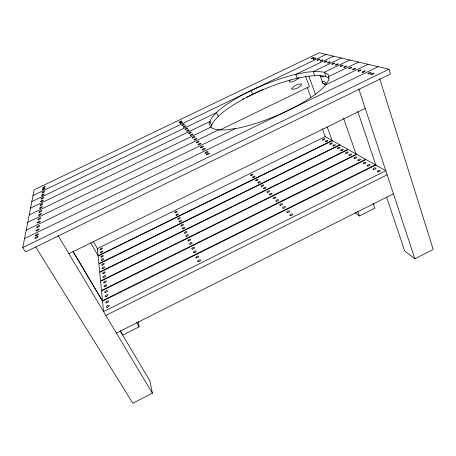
<?xml version="1.0" encoding="UTF-8"?>
<svg xmlns="http://www.w3.org/2000/svg" width="456" height="456" viewBox="0 0 456 456"><rect width="100%" height="100%" fill="white"/><g stroke="black" fill="none" stroke-linecap="round" stroke-linejoin="round"><path stroke-width="0.68" d="M22.8 247.551L34.143 189.833L319.194 52.771L388.968 69.232L390.427 74.014L25.57 251.94L22.8 247.551L388.968 69.232M210.883 127.235L213.374 121.706L219.364 115.248A64.632 17.043 -22.7 0 1 294.81 78.842L307.447 76.266L318.071 75.411L325.886 76.431L329.107 78.654M290.187 80.039L289.144 81.31L289.423 82.057C292.849 82.262 296.212 80.273 298.663 78.01M120.19 330.874L149.933 380.92L152.395 393.197L132.793 403.229L35.779 247.066M386.545 196.998L404.666 250.937L414.892 258.826L433.2 249.455L379.671 78.689M138.043 321.56L139.097 326.832L122.744 335.063L120.202 330.788M354.95 212.559L359.391 215.984L374.843 208.21L373.207 203.513M116.4 333.068L393.437 193.84M105.849 315.438L387.161 174.825M68.884 253.69L365.227 108.374M219.61 130.125L309.356 86.651L305.554 76.203M26.22 230.143L235.849 128.449M325.424 84.993L368.072 64.302M24.573 238.539L378.161 66.684M298.52 77.725L297.244 78.346L295.779 74.391L333.587 56.162M30.552 208.101L209.902 121.518L211.664 125.503M341.43 58.015L313.283 71.603L314.737 75.679M29.201 214.975L210.478 127.327L215.95 129.681L225.429 129.983L238.425 128.068A64.82 16.672 -22.8 0 0 324.575 86.264L328.839 79.857L328.685 75.103L324.421 72.236L316.612 71.307L305.993 72.253L293.345 74.904A64.82 16.672 -22.8 0 0 217.683 111.372L211.641 117.773L209.105 123.228L210.478 127.327M349.758 59.981L324.421 72.236L325.886 76.431M27.765 222.311L218.834 129.772M328.73 76.545L358.621 62.073M33.02 195.567L326.188 54.418M242.364 99.34L243.646 98.724M246.856 97.179L262.867 89.456M31.823 201.649L216.52 112.603L218.213 116.491M325.595 84.36L322.928 83.414L320.112 75.439M319.975 75.462L322.597 76.939L323.657 76.665L323.68 75.998M57.975 235.461L152.395 393.197M73.348 251.957L102.765 301.456M73.028 251.53L102.777 301.576M90.727 242.962L98.2 255.913M136.612 322.517L139.097 326.832M93.252 241.389L97.835 249.375M251.085 90.579L252.63 94.392M307.293 87.558L310.935 97.527M322.341 128.757L325.259 136.732M308.889 76.249L315.409 94.301M327.254 127.064L332.327 141.103M357.698 211.305L359.391 215.984M343.573 118.281L356.176 154.521M357.772 111.372L376.12 165.984M358.786 88.863L414.892 258.826M291.863 88.549L292.142 89.29C295.705 89.393 299.501 87.432 301.701 84.668L301.427 83.927C297.871 83.819 294.069 85.779 291.863 88.549M322.096 81.453L322.284 82.496L323.583 83.739L325.248 84.463L326.314 84.235L326.131 83.174L324.809 81.915L323.133 81.208L322.096 81.453M385.793 170.681L103.546 311.596L102.526 301.154L375.818 165.072L385.793 170.681M375.356 164.81L102.48 300.675L101.523 290.934L366.02 159.566L375.356 164.81M356.432 154.174L100.548 280.953L99.71 272.409L348.213 149.551L356.432 154.174M356.837 154.402L100.588 281.369L101.483 290.483L365.592 159.321L356.837 154.402M339.737 144.791L98.855 263.614L98.114 256.061L332.447 140.687L339.737 144.791M340.096 144.991L98.889 263.984L99.676 272.015L347.837 149.34L340.096 144.991M325.219 136.623L97.384 248.588L98.08 255.708L332.105 140.499L325.219 136.623M333.421 146.011A1.385 0.484 -20.5 0 0 335.325 144.922A1.385 0.484 -20.5 0 0 333.319 145.162A1.385 0.484 -20.5 0 0 333.421 146.011M330.167 144.238A1.368 0.473 -20.6 0 0 332.219 143.23A1.368 0.473 -20.6 0 0 330.429 143.292A1.368 0.473 -20.6 0 0 330.167 144.238M256.255 180.764A1.357 0.49 -23.3 0 0 258.107 179.607A1.357 0.49 -23.3 0 0 256.181 179.886A1.357 0.49 -23.3 0 0 256.255 180.764M258.358 183.021A1.374 0.502 -23.2 0 0 260.342 181.893A1.374 0.502 -23.2 0 0 258.506 182.041A1.374 0.502 -23.2 0 0 258.358 183.021M178.524 219.148A1.368 0.496 -26.3 0 0 180.177 217.848A1.368 0.496 -26.3 0 0 178.148 218.373A1.368 0.496 -26.3 0 0 178.524 219.148M179.692 221.912A1.385 0.507 -26.4 0 0 181.505 220.618A1.385 0.507 -26.4 0 0 179.539 221.012A1.385 0.507 -26.4 0 0 179.692 221.912M101.506 257.093A1.408 0.496 -29.2 0 0 103.33 255.708A1.408 0.496 -29.2 0 0 101.397 256.175A1.408 0.496 -29.2 0 0 101.506 257.093M101.745 260.342A1.425 0.507 -29.3 0 0 103.706 258.974A1.425 0.507 -29.3 0 0 101.865 259.299A1.425 0.507 -29.3 0 0 101.745 260.342M349.615 155.416A1.476 0.541 -19.8 0 0 351.627 154.248A1.476 0.541 -19.8 0 0 349.45 154.476A1.476 0.541 -19.8 0 0 349.615 155.416M345.956 153.41A1.453 0.53 -20 0 0 348.127 152.332A1.453 0.53 -20 0 0 346.178 152.378A1.453 0.53 -20 0 0 345.956 153.41M270.003 194.837A1.459 0.564 -22.9 0 0 272.101 193.623A1.459 0.564 -22.9 0 0 270.123 193.749A1.459 0.564 -22.9 0 0 270.003 194.837M267.626 192.29A1.442 0.547 -23 0 0 269.576 191.041A1.442 0.547 -23 0 0 267.507 191.315A1.442 0.547 -23 0 0 267.626 192.29M186.481 236.311A1.476 0.576 -26.5 0 0 188.391 234.908A1.476 0.576 -26.5 0 0 186.287 235.302A1.476 0.576 -26.5 0 0 186.481 236.311M185.153 233.193A1.453 0.559 -26.5 0 0 186.897 231.785A1.453 0.559 -26.5 0 0 184.731 232.315A1.453 0.559 -26.5 0 0 185.153 233.193M103.934 277.265A1.522 0.576 -29.9 0 0 105.667 275.703A1.522 0.576 -29.9 0 0 103.444 276.399A1.522 0.576 -29.9 0 0 103.934 277.265M103.335 273.668A1.499 0.559 -29.8 0 0 105.268 272.164A1.499 0.559 -29.8 0 0 103.21 272.637A1.499 0.559 -29.8 0 0 103.335 273.668M358.49 160.563A1.522 0.576 -19.4 0 0 360.559 159.355A1.522 0.576 -19.4 0 0 358.291 159.583A1.522 0.576 -19.4 0 0 358.49 160.563M354.597 158.431A1.505 0.559 -19.6 0 0 356.837 157.32A1.505 0.559 -19.6 0 0 354.796 157.349A1.505 0.559 -19.6 0 0 354.597 158.431M276.393 201.313A1.505 0.598 -22.7 0 0 278.553 200.059A1.505 0.598 -22.7 0 0 276.49 200.173A1.505 0.598 -22.7 0 0 276.393 201.313M273.856 198.605A1.488 0.587 -22.8 0 0 275.863 197.311A1.488 0.587 -22.8 0 0 273.708 197.573A1.488 0.587 -22.8 0 0 273.856 198.605M190.203 244.216A1.522 0.616 -26.6 0 0 192.175 242.757A1.522 0.616 -26.6 0 0 189.998 243.139A1.522 0.616 -26.6 0 0 190.203 244.216M188.784 240.893A1.505 0.598 -26.6 0 0 190.579 239.423A1.505 0.598 -26.6 0 0 188.334 239.959A1.505 0.598 -26.6 0 0 188.784 240.893M104.338 282.766A1.55 0.598 -30.1 0 0 106.334 281.192A1.55 0.598 -30.1 0 0 104.207 281.665A1.55 0.598 -30.1 0 0 104.338 282.766M104.971 286.607A1.573 0.61 -30.2 0 0 106.761 284.966A1.573 0.61 -30.2 0 0 104.464 285.678A1.573 0.61 -30.2 0 0 104.971 286.607M373.635 169.489A1.613 0.638 -18.7 0 0 376.012 168.298A1.613 0.638 -18.7 0 0 373.777 168.298A1.613 0.638 -18.7 0 0 373.635 169.489M378.064 171.929A1.636 0.655 -18.5 0 0 380.253 170.624A1.636 0.655 -18.5 0 0 377.773 170.835A1.636 0.655 -18.5 0 0 378.064 171.929M287.594 212.524A1.59 0.667 -22.3 0 0 289.72 211.122A1.59 0.667 -22.3 0 0 287.383 211.367A1.59 0.667 -22.3 0 0 287.594 212.524M290.495 215.62A1.613 0.684 -22.2 0 0 292.792 214.257A1.613 0.684 -22.2 0 0 290.546 214.337A1.613 0.684 -22.2 0 0 290.495 215.62M196.81 257.891A1.607 0.684 -26.7 0 0 198.708 256.283A1.607 0.684 -26.7 0 0 196.297 256.825A1.607 0.684 -26.7 0 0 196.81 257.891M198.44 261.687A1.63 0.701 -26.8 0 0 200.532 260.091A1.63 0.701 -26.8 0 0 198.183 260.467A1.63 0.701 -26.8 0 0 198.44 261.687M107.263 307.276A1.687 0.701 -31 0 0 109.172 305.457A1.687 0.701 -31 0 0 106.715 306.198A1.687 0.701 -31 0 0 107.263 307.276M106.556 302.869A1.664 0.678 -30.8 0 0 108.682 301.142A1.664 0.678 -30.8 0 0 106.408 301.61A1.664 0.678 -30.8 0 0 106.556 302.869M322.939 140.038A1.328 0.445 -20.9 0 0 324.934 139.057A1.328 0.445 -20.9 0 0 323.213 139.131A1.328 0.445 -20.9 0 0 322.939 140.038M326.012 141.713A1.339 0.456 -20.8 0 0 327.87 140.653A1.339 0.456 -20.8 0 0 325.937 140.898A1.339 0.456 -20.8 0 0 326.012 141.713M253.034 177.623A1.334 0.473 -23.4 0 0 254.967 176.529A1.334 0.473 -23.4 0 0 253.194 176.689A1.334 0.473 -23.4 0 0 253.034 177.623M251.051 175.492A1.317 0.462 -23.4 0 0 252.858 174.369A1.317 0.462 -23.4 0 0 250.999 174.654A1.317 0.462 -23.4 0 0 251.051 175.492M176.592 215.335A1.345 0.479 -26.3 0 0 178.359 214.092A1.345 0.479 -26.3 0 0 176.455 214.485A1.345 0.479 -26.3 0 0 176.592 215.335M175.492 212.73A1.328 0.467 -26.3 0 0 177.105 211.481A1.328 0.467 -26.3 0 0 175.138 211.994A1.328 0.467 -26.3 0 0 175.492 212.73M100.89 252.59A1.385 0.479 -29.1 0 0 102.794 251.273A1.385 0.479 -29.1 0 0 101.015 251.598A1.385 0.479 -29.1 0 0 100.89 252.59M100.668 249.517A1.368 0.467 -29 0 0 102.44 248.189A1.368 0.467 -29 0 0 100.565 248.657A1.368 0.467 -29 0 0 100.668 249.517M341.276 150.571A1.425 0.513 -20.2 0 0 343.231 149.443A1.425 0.513 -20.2 0 0 341.145 149.682A1.425 0.513 -20.2 0 0 341.276 150.571M337.828 148.69A1.408 0.496 -20.3 0 0 339.937 147.647A1.408 0.496 -20.3 0 0 338.067 147.704A1.408 0.496 -20.3 0 0 337.828 148.69M264.001 188.75A1.414 0.53 -23.1 0 0 266.042 187.581A1.414 0.53 -23.1 0 0 264.138 187.718A1.414 0.53 -23.1 0 0 264.001 188.75M261.772 186.356A1.397 0.519 -23.2 0 0 263.671 185.153A1.397 0.519 -23.2 0 0 261.676 185.427A1.397 0.519 -23.2 0 0 261.772 186.356M182.981 228.889A1.431 0.541 -26.4 0 0 184.845 227.544A1.431 0.541 -26.4 0 0 182.81 227.937A1.431 0.541 -26.4 0 0 182.981 228.889M181.739 225.954A1.414 0.524 -26.4 0 0 183.437 224.608A1.414 0.524 -26.4 0 0 181.34 225.133A1.414 0.524 -26.4 0 0 181.739 225.954M102.651 268.578A1.471 0.541 -29.6 0 0 104.669 267.153A1.471 0.541 -29.6 0 0 102.771 267.472A1.471 0.541 -29.6 0 0 102.651 268.578M102.389 265.124A1.453 0.524 -29.5 0 0 104.27 263.682A1.453 0.524 -29.5 0 0 102.275 264.155A1.453 0.524 -29.5 0 0 102.389 265.124M367.952 166.058A1.579 0.616 -19 0 0 370.078 164.804A1.579 0.616 -19 0 0 367.707 165.021A1.579 0.616 -19 0 0 367.952 166.058M363.802 163.778A1.556 0.598 -19.2 0 0 366.111 162.632A1.556 0.598 -19.2 0 0 363.979 162.644A1.556 0.598 -19.2 0 0 363.802 163.778M283.21 208.227A1.556 0.638 -22.5 0 0 285.433 206.921A1.556 0.638 -22.5 0 0 283.284 207.018A1.556 0.638 -22.5 0 0 283.21 208.227M280.497 205.331A1.539 0.621 -22.6 0 0 282.56 203.992A1.539 0.621 -22.6 0 0 280.32 204.242A1.539 0.621 -22.6 0 0 280.497 205.331M194.182 252.658A1.573 0.655 -26.7 0 0 196.211 251.131A1.573 0.655 -26.7 0 0 193.948 251.512A1.573 0.655 -26.7 0 0 194.182 252.658M192.666 249.107A1.55 0.638 -26.6 0 0 194.507 247.574A1.55 0.638 -26.6 0 0 192.181 248.115A1.55 0.638 -26.6 0 0 192.666 249.107M106.077 296.588A1.63 0.655 -30.6 0 0 107.924 294.861A1.63 0.655 -30.6 0 0 105.547 295.591A1.63 0.655 -30.6 0 0 106.077 296.588M105.41 292.478A1.607 0.638 -30.4 0 0 107.468 290.831A1.607 0.638 -30.4 0 0 105.273 291.304A1.607 0.638 -30.4 0 0 105.41 292.478M313.648 59.177A1.402 0.314 -21.9 0 0 315.752 58.163A1.402 0.314 -21.9 0 0 313.967 58.476A1.402 0.314 -21.9 0 0 313.648 59.177M311.722 58.659A1.391 0.308 -21.9 0 0 313.808 57.655A1.391 0.308 -21.9 0 0 312.046 57.969A1.391 0.308 -21.9 0 0 311.722 58.659M180.553 123.308A1.391 0.331 -24.8 0 0 182.548 122.185A1.391 0.331 -24.8 0 0 180.741 122.601A1.391 0.331 -24.8 0 0 180.553 123.308M179.675 122.265A1.379 0.325 -24.8 0 0 181.653 121.148A1.379 0.325 -24.8 0 0 179.863 121.57A1.379 0.325 -24.8 0 0 179.675 122.265M43.018 189.565A1.453 0.331 -27.9 0 0 45.013 188.282A1.453 0.331 -27.9 0 0 43.12 188.869A1.453 0.331 -27.9 0 0 43.018 189.565M43.263 187.957A1.442 0.331 -27.9 0 0 45.241 186.686A1.442 0.331 -27.9 0 0 43.36 187.273A1.442 0.331 -27.9 0 0 43.263 187.957M185.581 129.39A1.459 0.365 -24.8 0 0 187.718 128.221A1.459 0.365 -24.8 0 0 185.894 128.581A1.459 0.365 -24.8 0 0 185.581 129.39M187.12 131.134A1.476 0.37 -24.7 0 0 189.229 129.931A1.476 0.37 -24.7 0 0 187.291 130.359A1.476 0.37 -24.7 0 0 187.12 131.134M41.542 198.941A1.528 0.365 -28.2 0 0 43.691 197.579A1.528 0.365 -28.2 0 0 41.787 198.109A1.528 0.365 -28.2 0 0 41.542 198.941M41.194 201.632A1.55 0.376 -28.3 0 0 43.314 200.241A1.55 0.376 -28.3 0 0 41.308 200.845A1.55 0.376 -28.3 0 0 41.194 201.632M332.737 64.171A1.522 0.365 -21.3 0 0 334.75 63.048A1.522 0.365 -21.3 0 0 332.51 63.583A1.522 0.365 -21.3 0 0 332.737 64.171M335.918 65.14A1.539 0.37 -21.2 0 0 338.204 64.034A1.539 0.37 -21.2 0 0 336.186 64.359A1.539 0.37 -21.2 0 0 335.918 65.14M340.564 66.416A1.573 0.388 -21.1 0 0 342.946 65.305A1.573 0.388 -21.1 0 0 340.968 65.567A1.573 0.388 -21.1 0 0 340.564 66.416M344.28 67.38A1.596 0.393 -21 0 0 346.64 66.24A1.596 0.393 -21 0 0 344.531 66.57A1.596 0.393 -21 0 0 344.28 67.38M349.233 68.736A1.624 0.41 -20.8 0 0 351.696 67.591A1.624 0.41 -20.8 0 0 349.621 67.853A1.624 0.41 -20.8 0 0 349.233 68.736M353.195 69.774A1.653 0.422 -20.7 0 0 355.629 68.588A1.653 0.422 -20.7 0 0 353.417 68.919A1.653 0.422 -20.7 0 0 353.195 69.774M362.714 72.322A1.71 0.45 -20.4 0 0 365.227 71.102A1.71 0.45 -20.4 0 0 362.908 71.432A1.71 0.45 -20.4 0 0 362.714 72.322M358.484 71.216A1.687 0.433 -20.5 0 0 361.021 70.036A1.687 0.433 -20.5 0 0 358.849 70.298A1.687 0.433 -20.5 0 0 358.484 71.216M189.08 133.562A1.505 0.388 -24.7 0 0 191.281 132.348A1.505 0.388 -24.7 0 0 189.382 132.707A1.505 0.388 -24.7 0 0 189.08 133.562M190.711 135.415A1.522 0.399 -24.7 0 0 192.877 134.167A1.522 0.399 -24.7 0 0 190.876 134.6A1.522 0.399 -24.7 0 0 190.711 135.415M40.567 205.377A1.579 0.388 -28.4 0 0 42.784 203.963A1.579 0.388 -28.4 0 0 40.818 204.493A1.579 0.388 -28.4 0 0 40.567 205.377M40.196 208.238A1.602 0.399 -28.5 0 0 42.385 206.79A1.602 0.399 -28.5 0 0 40.316 207.4A1.602 0.399 -28.5 0 0 40.196 208.238M196.764 142.728A1.602 0.439 -24.6 0 0 199.095 141.423A1.602 0.439 -24.6 0 0 197.055 141.776A1.602 0.439 -24.6 0 0 196.764 142.728M198.616 144.837A1.624 0.45 -24.6 0 0 200.919 143.492A1.624 0.45 -24.6 0 0 198.753 143.925A1.624 0.45 -24.6 0 0 198.616 144.837M38.418 219.541A1.693 0.439 -28.8 0 0 40.789 218.002A1.693 0.439 -28.8 0 0 38.697 218.544A1.693 0.439 -28.8 0 0 38.418 219.541M37.99 222.807A1.716 0.45 -28.9 0 0 40.333 221.228A1.716 0.45 -28.9 0 0 38.127 221.855A1.716 0.45 -28.9 0 0 37.99 222.807M202.977 150.035A1.681 0.484 -24.6 0 0 205.354 148.639A1.681 0.484 -24.6 0 0 203.102 149.072A1.681 0.484 -24.6 0 0 202.977 150.035M200.999 147.778A1.659 0.467 -24.6 0 0 203.404 146.422A1.659 0.467 -24.6 0 0 201.284 146.775A1.659 0.467 -24.6 0 0 200.999 147.778M36.771 230.867A1.778 0.484 -29.2 0 0 39.199 229.208A1.778 0.484 -29.2 0 0 36.919 229.841A1.778 0.484 -29.2 0 0 36.771 230.867M37.232 227.362A1.75 0.473 -29.1 0 0 39.689 225.754A1.75 0.473 -29.1 0 0 37.529 226.296A1.75 0.473 -29.1 0 0 37.232 227.362M320.642 61.047A1.448 0.331 -21.7 0 0 322.802 60.004A1.448 0.331 -21.7 0 0 320.944 60.323A1.448 0.331 -21.7 0 0 320.642 61.047M317.826 60.181A1.425 0.325 -21.7 0 0 319.736 59.132A1.425 0.325 -21.7 0 0 317.667 59.645A1.425 0.325 -21.7 0 0 317.826 60.181M368.63 73.826A1.75 0.467 -20.2 0 0 371.007 72.55A1.75 0.467 -20.2 0 0 368.442 73.04A1.75 0.467 -20.2 0 0 368.63 73.826M371.321 74.659A1.767 0.473 -20.1 0 0 373.977 73.422A1.767 0.473 -20.1 0 0 371.657 73.684A1.767 0.473 -20.1 0 0 371.321 74.659M206.881 154.801A1.733 0.513 -24.5 0 0 209.401 153.376A1.733 0.513 -24.5 0 0 207.161 153.723A1.733 0.513 -24.5 0 0 206.881 154.801M205.781 153.13A1.716 0.502 -24.5 0 0 208.021 151.671A1.716 0.502 -24.5 0 0 205.553 152.281A1.716 0.502 -24.5 0 0 205.781 153.13M35.944 238.146A1.841 0.513 -29.4 0 0 38.144 236.402A1.841 0.513 -29.4 0 0 35.534 237.354A1.841 0.513 -29.4 0 0 35.944 238.146M36.212 235.678A1.818 0.502 -29.3 0 0 38.509 233.956A1.818 0.502 -29.3 0 0 36.007 234.794A1.818 0.502 -29.3 0 0 36.212 235.678M192.797 137.997A1.55 0.41 -24.7 0 0 195.065 136.737A1.55 0.41 -24.7 0 0 193.099 137.096A1.55 0.41 -24.7 0 0 192.797 137.997M194.535 139.975A1.573 0.422 -24.7 0 0 196.77 138.681A1.573 0.422 -24.7 0 0 194.689 139.108A1.573 0.422 -24.7 0 0 194.535 139.975M39.524 212.228A1.63 0.41 -28.6 0 0 41.815 210.752A1.63 0.41 -28.6 0 0 39.792 211.293A1.63 0.41 -28.6 0 0 39.524 212.228M39.13 215.283A1.659 0.422 -28.7 0 0 41.393 213.773A1.659 0.422 -28.7 0 0 39.256 214.394A1.659 0.422 -28.7 0 0 39.13 215.283M325.06 62.119A1.471 0.342 -21.5 0 0 327.02 61.03A1.471 0.342 -21.5 0 0 324.872 61.554A1.471 0.342 -21.5 0 0 325.06 62.119M328.052 63.031A1.493 0.353 -21.5 0 0 330.269 61.959A1.493 0.353 -21.5 0 0 328.337 62.284A1.493 0.353 -21.5 0 0 328.052 63.031M182.292 125.468A1.419 0.342 -24.8 0 0 184.366 124.328A1.419 0.342 -24.8 0 0 182.6 124.687A1.419 0.342 -24.8 0 0 182.292 125.468M183.739 127.11A1.436 0.353 -24.8 0 0 185.791 125.941A1.436 0.353 -24.8 0 0 183.916 126.369A1.436 0.353 -24.8 0 0 183.739 127.11M42.459 192.888A1.482 0.342 -28 0 0 44.54 191.577A1.482 0.342 -28 0 0 42.693 192.101A1.482 0.342 -28 0 0 42.459 192.888M42.134 195.419A1.499 0.353 -28.1 0 0 44.186 194.079A1.499 0.353 -28.1 0 0 42.243 194.678A1.499 0.353 -28.1 0 0 42.134 195.419"/></g></svg>
